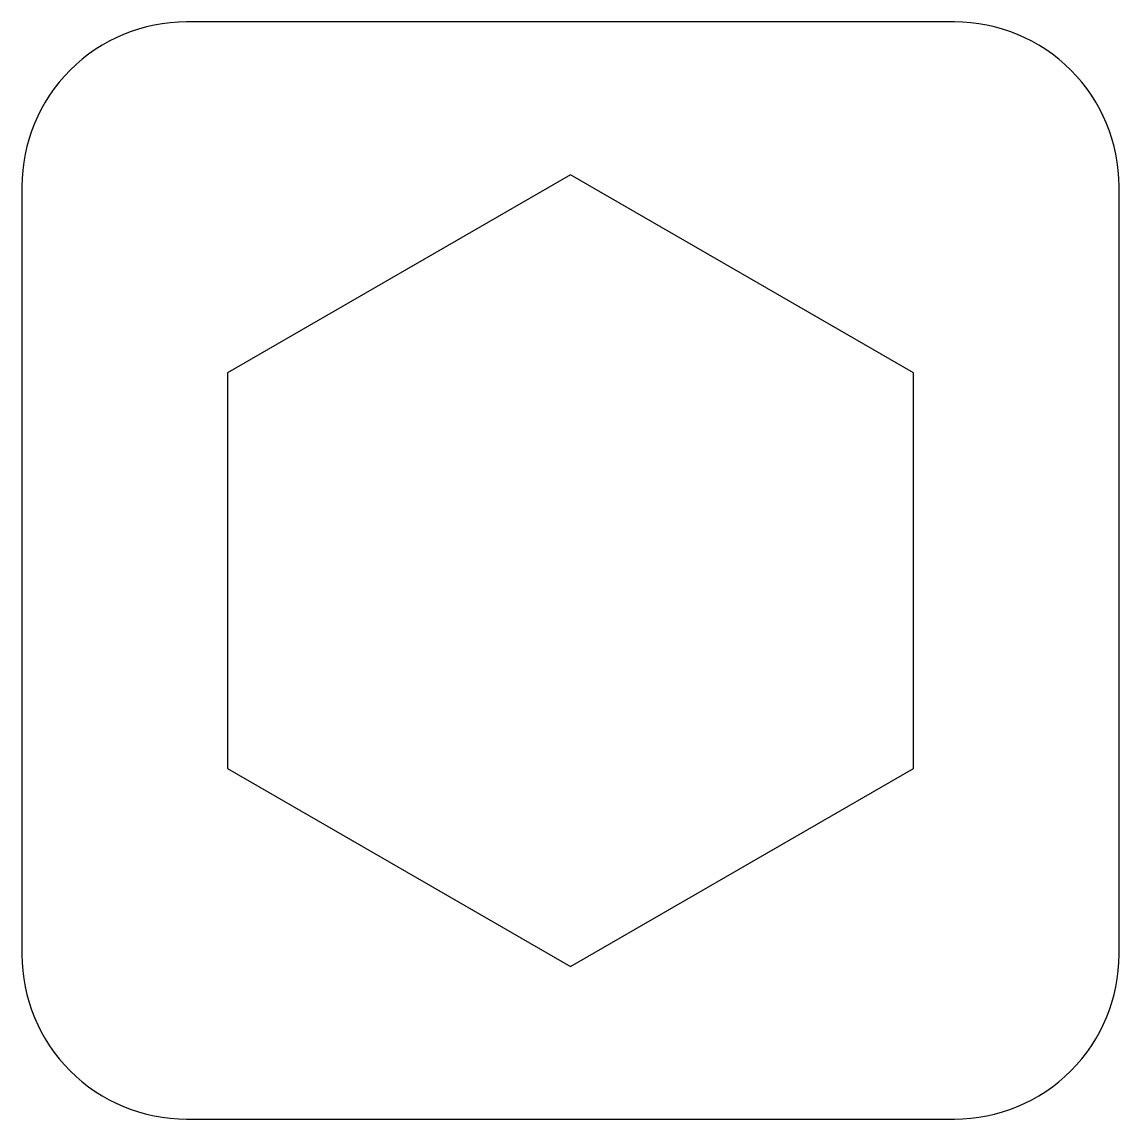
# Model space of a CAD drawing. Header units: millimetres. Extents: x 0 to 20, y 0 to 20.
import ezdxf

# ---------------------------------------------------------------- set-up
doc = ezdxf.new("R2010")
doc.units = ezdxf.units.MM
doc.layers.get('0').update_dxf_attribs({"linetype": 'CONTINUOUS'})

msp = doc.modelspace()

# ---------------------------------------------------------------- linework, layer by layer
msp.add_lwpolyline([(3, 0), (17, 0, 0.414214), (20, 3), (20, 17, 0.414214), (17, 20), (3, 20, 0.414214), (0, 17), (0, 3, 0.414214)], format="xyb", close=True)
msp.add_lwpolyline([(10, 2.78), (16.25, 6.388), (16.25, 13.605), (10, 17.214), (3.75, 13.605), (3.75, 6.388)], close=True)

doc.saveas('drawing.dxf')
